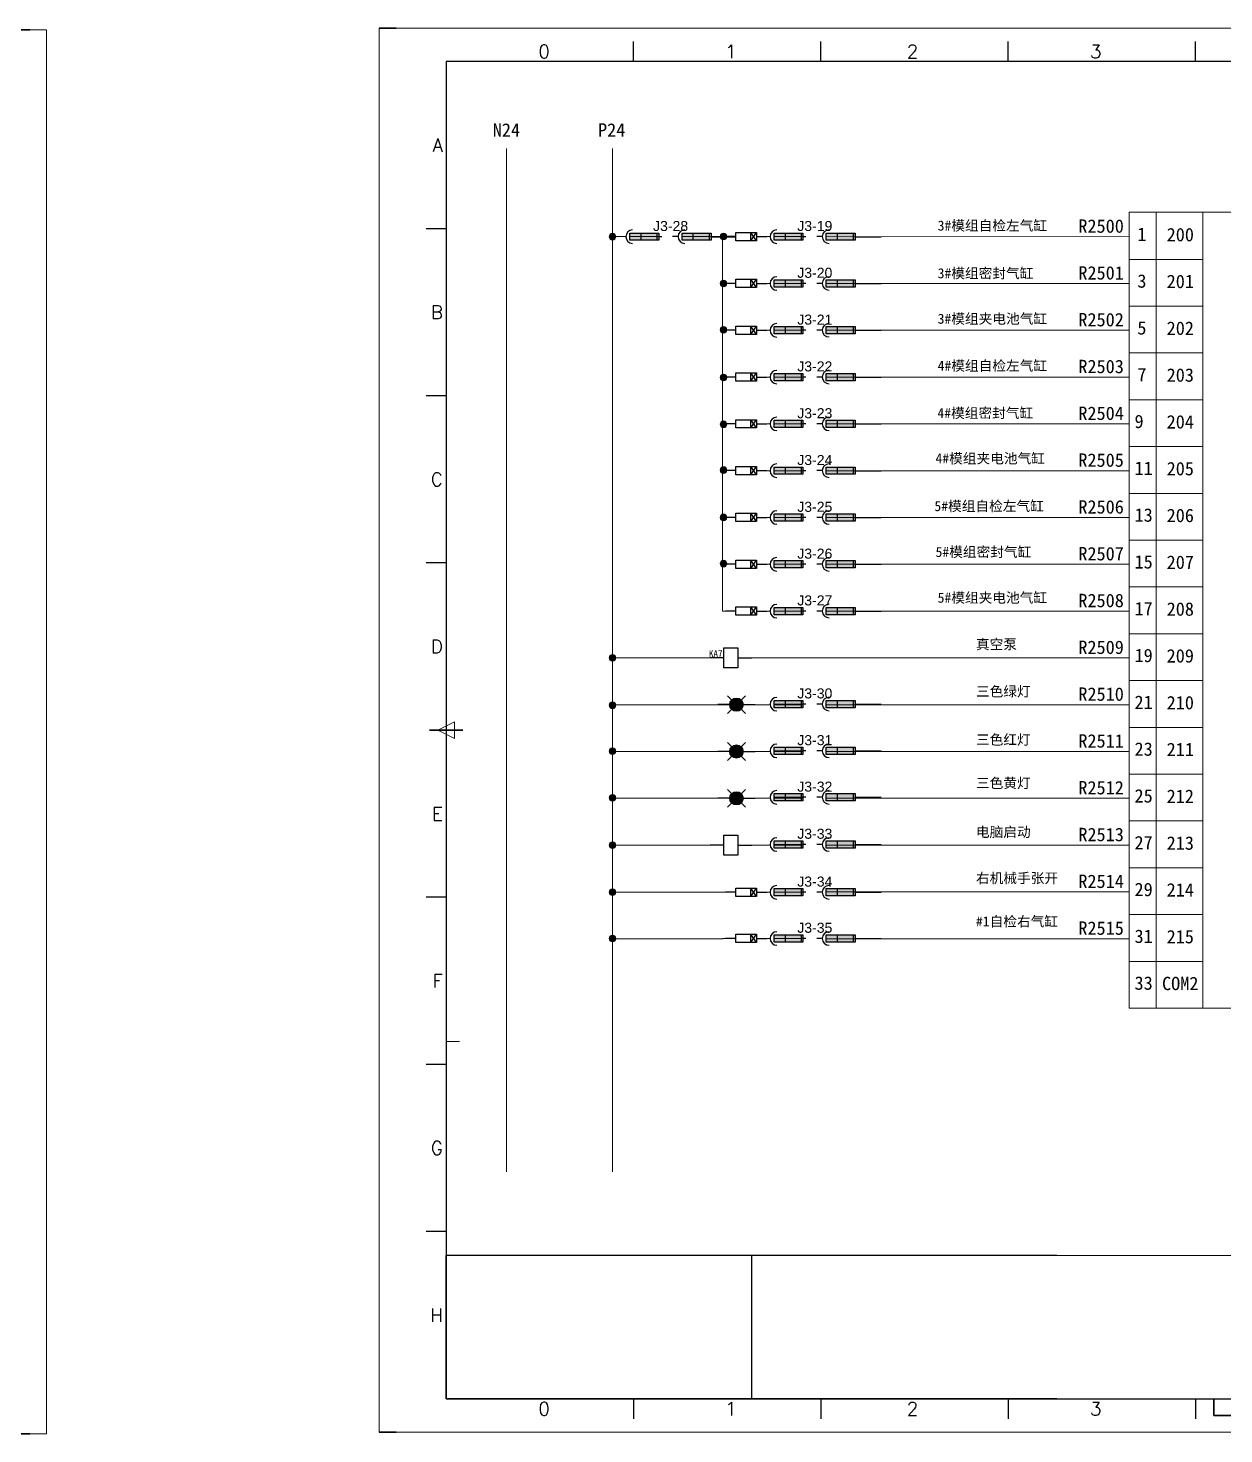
# Model space of a CAD drawing. Extents: x 2511 to 8703, y -745 to 3310.
# Drawn here: x 4125.3 to 4304.1, y -7.4 to 202.8 of the extents above; entities that cross this region are included whole.
import ezdxf
from ezdxf.enums import TextEntityAlignment as Align

# ---------------------------------------------------------------- set-up
doc = ezdxf.new("R2010")
doc.units = 0
doc.header["$MEASUREMENT"] = 0
for name, color, linetype in [('AE_BOR', 1, 'Continuous'), ('RED_1.5mm^2', 1, 'Continuous'), ('RED_14_THHN', 20, 'Continuous')]:
    doc.layers.add(name, color=color, linetype=linetype)
doc.styles.add('WD', font='romans.shx', dxfattribs={"bigfont": 'gbcbig.shx'})
doc.styles.add('样式 8', font='arial.ttf')

# ---------------------------------------------------------------- blocks, each defined once
blk = doc.blocks.new('gb_a2_a')
for p, q in [((584, 410), (25, 410)), ((25, 410), (25, 10)), ((584, 10), (584, 410)), ((25, 10), (584, 10))]:
    blk.add_line(p, q)
at = {"lineweight": 9, "ltscale": 0.1}
blk.add_line((25, 116.86), (29, 116.86), dxfattribs=at)
at = {"layer": 'AE_BOR', "lineweight": 30}
for p, q in [((10, 420), (4.93, 420)), ((594, 420), (584, 420)), ((4.93, 0), (10, 0)), ((594, 0), (584, 0))]:
    blk.add_line(p, q, dxfattribs=at)
at = {"layer": 'AE_BOR', "color": 1, "lineweight": 15}
for p, q in [((4.93, 420), (598.93, 420)), ((4.93, 0), (4.93, 420)), ((598.93, 420), (598.93, 0)), ((22.5, 210), (27.5, 212.5)), ((27.5, 212.5), (27.5, 207.5)), ((27.5, 207.5), (22.5, 210)), ((304.5, 7.5), (302, 12.5)), ((302, 12.5), (307, 12.5)), ((307, 12.5), (304.5, 7.5)), ((598.93, 0), (4.93, 0))]:
    blk.add_line(p, q, dxfattribs=at)
at = {"layer": 'AE_BOR'}
for p, q in [((81, 410), (81, 416)), ((137, 410), (137, 416)), ((193, 410), (193, 416)), ((249, 410), (249, 416)), ((304.5, 410), (304.5, 416)), ((360.5, 410), (360.5, 416)), ((416.5, 410), (416.5, 416)), ((472.5, 410), (472.5, 416)), ((528.5, 410), (528.5, 416)), ((25, 360), (19, 360)), ((584, 360), (590, 360)), ((25, 310), (19, 310)), ((584, 310), (590, 310)), ((25, 260), (19, 260)), ((584, 260), (590, 260)), ((25, 160), (19, 160)), ((584, 160), (590, 160)), ((25, 110), (19, 110)), ((584, 110), (590, 110)), ((25, 60), (19, 60)), ((584, 60), (590, 60)), ((81, 10), (81, 4)), ((137, 10), (137, 4)), ((193, 10), (193, 4)), ((249, 10), (249, 4)), ((304.5, 10), (304.5, 4)), ((360.5, 10), (360.5, 4)), ((416.5, 10), (416.5, 4)), ((472.5, 10), (472.5, 4)), ((528.5, 10), (528.5, 4))]:
    blk.add_line(p, q, dxfattribs=at)
at = {"layer": 'AE_BOR', "color": 2, "lineweight": 30}
for p, q in [((304.5, 405), (304.5, 415)), ((20, 210), (30, 210)), ((579, 210), (589, 210)), ((304.5, 10), (304.5, 15)), ((304.5, 15), (304.5, 5)), ((254.5, 5), (254.5, 10)), ((264.5, 5), (264.5, 10)), ((274.5, 5), (274.5, 10)), ((284.5, 5), (284.5, 10)), ((294.5, 5), (294.5, 10)), ((304.5, 10), (304.5, 5)), ((314.5, 5), (314.5, 10)), ((324.5, 5), (324.5, 10)), ((334.5, 5), (334.5, 10)), ((344.5, 5), (344.5, 10)), ((354.5, 5), (354.5, 10)), ((254.5, 5), (354.5, 5))]:
    blk.add_line(p, q, dxfattribs=at)
at = {"layer": 'AE_BOR', "style": 'WD'}
for s, p in [('0', (54.27, 411)), ('1', (110.12, 411)), ('2', (164.42, 411)), ('3', (219.22, 411)), ('4', (273.82, 411)), ('5', (334.12, 411)), ('6', (390.81, 411)), ('7', (445.01, 411)), ('8', (501.67, 411)), ('9', (559.4, 411)), ('0', (54.27, 5)), ('1', (110.12, 5)), ('2', (164.42, 5)), ('3', (219.22, 5)), ('4', (273.82, 5)), ('5', (334.12, 5)), ('6', (390.81, 5)), ('7', (445.01, 5)), ('8', (501.67, 5)), ('9', (559.4, 5))]:
    blk.add_text(s, height=4, dxfattribs=at).set_placement(p, align=Align.CENTER)
for s, p in [('A', (24, 385)), ('A', (588.05, 385)), ('B', (24, 335)), ('B', (587.67, 335)), ('C', (24, 285)), ('C', (587.86, 285)), ('D', (24, 235)), ('D', (587.67, 235)), ('E', (24, 185)), ('E', (587.48, 185)), ('F', (24, 135)), ('F', (587.48, 135)), ('F', (587.48, 135)), ('G', (24, 85)), ('G', (587.48, 84.56)), ('H', (24, 35)), ('H', (587.67, 35))]:
    blk.add_text(s, height=4, dxfattribs=at).set_placement(p, align=Align.MIDDLE_RIGHT)
blk = doc.blocks.new('电磁阀线圈')
at = {"linetype": 'ByBlock'}
for p, q in [((-1854.61, -796.54), (-1856.17, -796.54)), ((-1854.61, -795.92), (-1853.75, -797.16)), ((-1853.75, -795.92), (-1854.61, -797.16)), ((-1853.75, -795.92), (-1853.75, -797.16)), ((-1851.53, -796.54), (-1849.97, -796.54))]:
    blk.add_line(p, q, dxfattribs=at)
blk.add_lwpolyline([(-1854.61, -795.92), (-1851.53, -795.92), (-1851.53, -797.16), (-1854.61, -797.16)], close=True, dxfattribs=at)
blk = doc.blocks.new('交流接触器线圈')
at = {"linetype": 'ByBlock'}
for p, q in [((-1880.82, -781.77), (-1882.87, -781.77)), ((-1878.72, -781.77), (-1876.67, -781.77))]:
    blk.add_line(p, q, dxfattribs=at)
blk.add_lwpolyline([(-1880.82, -780.28), (-1878.72, -780.28), (-1878.72, -783.26), (-1880.82, -783.26)], close=True, dxfattribs=at)
blk = doc.blocks.new('指示灯')
at = {"linetype": 'ByBlock'}
for p, q in [((-1854.62, -775.59), (-1853.97, -776.23)), ((-1851.9, -775.59), (-1852.54, -776.23)), ((-1854.25, -776.92), (-1856.06, -776.92)), ((-1854.62, -778.25), (-1853.97, -777.61)), ((-1851.9, -778.25), (-1852.54, -777.61)), ((-1852.26, -776.92), (-1850.45, -776.92))]:
    blk.add_line(p, q, dxfattribs=at)
blk.add_circle((-1853.26, -776.92), 0.992, dxfattribs=at)

msp = doc.modelspace()

# ---------------------------------------------------------------- hatches: boundary and pattern name
at = {"lineweight": 0}
h = msp.add_hatch(color=256, dxfattribs=at)
edge = h.paths.add_edge_path()
edge.add_arc((4212.72, 171.64), 0.5, 0, 360)
h = msp.add_hatch(color=256, dxfattribs=at)
edge = h.paths.add_edge_path()
edge.add_arc((4229.3, 171.67), 0.5, 0, 360)
h = msp.add_hatch(color=256, dxfattribs=at)
edge = h.paths.add_edge_path()
edge.add_arc((4229.3, 164.64), 0.5, 0, 360)
h = msp.add_hatch(color=256, dxfattribs=at)
edge = h.paths.add_edge_path()
edge.add_arc((4229.3, 157.7), 0.5, 0, 360)
h = msp.add_hatch(color=256, dxfattribs=at)
edge = h.paths.add_edge_path()
edge.add_arc((4229.3, 150.59), 0.5, 0, 360)
h = msp.add_hatch(color=256, dxfattribs=at)
edge = h.paths.add_edge_path()
edge.add_arc((4229.3, 143.58), 0.5, 0, 360)
h = msp.add_hatch(color=256, dxfattribs=at)
edge = h.paths.add_edge_path()
edge.add_arc((4229.3, 136.74), 0.5, 0, 360)
h = msp.add_hatch(color=256, dxfattribs=at)
edge = h.paths.add_edge_path()
edge.add_arc((4229.3, 129.66), 0.5, 0, 360)
h = msp.add_hatch(color=256, dxfattribs=at)
edge = h.paths.add_edge_path()
edge.add_arc((4229.3, 122.74), 0.5, 0, 360)
h = msp.add_hatch(color=256, dxfattribs=at)
edge = h.paths.add_edge_path()
edge.add_arc((4212.72, 108.65), 0.5, 0, 360)
h = msp.add_hatch(color=256, dxfattribs=at)
edge = h.paths.add_edge_path()
edge.add_arc((4212.72, 101.56), 0.5, 0, 360)
h = msp.add_hatch(color=3, dxfattribs=at)
edge = h.paths.add_edge_path()
edge.add_arc((4231.24, 101.64), 0.992, 0, 360)
h = msp.add_hatch(color=3, dxfattribs=at)
edge = h.paths.add_edge_path()
edge.add_line((4240.87, 101.64), (4239.05, 101.64))
h = msp.add_hatch(color=256, dxfattribs=at)
edge = h.paths.add_edge_path()
edge.add_arc((4212.72, 94.69), 0.5, 0, 360)
h = msp.add_hatch(color=1, dxfattribs=at)
edge = h.paths.add_edge_path()
edge.add_arc((4231.24, 94.65), 0.992, 0, 360)
h = msp.add_hatch(color=1, dxfattribs=at)
edge = h.paths.add_edge_path()
edge.add_line((4240.87, 94.65), (4239.05, 94.65))
h = msp.add_hatch(color=2, dxfattribs=at)
edge = h.paths.add_edge_path()
edge.add_arc((4231.24, 87.64), 0.992, 0, 360)
h = msp.add_hatch(color=256, dxfattribs=at)
edge = h.paths.add_edge_path()
edge.add_arc((4212.72, 87.71), 0.5, 0, 360)
h = msp.add_hatch(color=2, dxfattribs=at)
edge = h.paths.add_edge_path()
edge.add_line((4240.87, 87.64), (4239.05, 87.64))
h = msp.add_hatch(color=256, dxfattribs=at)
edge = h.paths.add_edge_path()
edge.add_arc((4212.72, 80.63), 0.5, 0, 360)
h = msp.add_hatch(color=256, dxfattribs=at)
edge = h.paths.add_edge_path()
edge.add_arc((4212.72, 73.61), 0.5, 0, 360)
h = msp.add_hatch(color=256, dxfattribs=at)
edge = h.paths.add_edge_path()
edge.add_arc((4212.72, 66.68), 0.5, 0, 360)
at = {"layer": 'RED_1.5mm^2'}
h = msp.add_hatch(dxfattribs=at)
h.set_pattern_fill('ANGLE', color=0, scale=0.343, angle=-90)
h.set_pattern_definition([(270, (5479.5567, -944.0179), (2.395855, -4e-16), [1.74244, -0.653415]), (360, (5479.5567, -944.0179), (6e-16, 2.395855), [1.74244, -0.653415])])
h.paths.add_polyline_path([(4219.63, 171.1), (4219.63, 172.19), (4215.31, 172.19), (4215.31, 171.1)])
h = msp.add_hatch(color=5, dxfattribs=at)
h.dxf.hatch_style = 1
h.paths.add_polyline_path([(4219.63, 171.1), (4219.63, 172.19), (4215.31, 172.19), (4215.31, 171.1)])
h = msp.add_hatch(dxfattribs=at)
h.set_pattern_fill('ANGLE', color=0, scale=0.343, angle=-90)
h.set_pattern_definition([(270, (5487.358, -944.0146), (2.395855, -4e-16), [1.74244, -0.653415]), (360, (5487.358, -944.0146), (6e-16, 2.395855), [1.74244, -0.653415])])
h.paths.add_polyline_path([(4227.44, 171.1), (4227.44, 172.19), (4223.11, 172.19), (4223.11, 171.1)])
h = msp.add_hatch(color=5, dxfattribs=at)
h.dxf.hatch_style = 1
h.paths.add_polyline_path([(4227.44, 171.1), (4227.44, 172.19), (4223.11, 172.19), (4223.11, 171.1)])
h = msp.add_hatch(dxfattribs=at)
h.set_pattern_fill('ANGLE', color=0, scale=0.343, angle=-90)
h.set_pattern_definition([(270, (5501.1157, -944.0179), (2.395855, -4e-16), [1.74244, -0.653415]), (360, (5501.1157, -944.0179), (6e-16, 2.395855), [1.74244, -0.653415])])
h.paths.add_polyline_path([(4241.19, 171.1), (4241.19, 172.19), (4236.87, 172.19), (4236.87, 171.1)])
h = msp.add_hatch(color=5, dxfattribs=at)
h.dxf.hatch_style = 1
h.paths.add_polyline_path([(4241.19, 171.1), (4241.19, 172.19), (4236.87, 172.19), (4236.87, 171.1)])
h = msp.add_hatch(dxfattribs=at)
h.set_pattern_fill('ANGLE', color=0, scale=0.343, angle=-90)
h.set_pattern_definition([(270, (5508.917, -944.0146), (2.395855, -4e-16), [1.74244, -0.653415]), (360, (5508.917, -944.0146), (6e-16, 2.395855), [1.74244, -0.653415])])
h.paths.add_polyline_path([(4248.99, 171.1), (4248.99, 172.19), (4244.67, 172.19), (4244.67, 171.1)])
h = msp.add_hatch(color=5, dxfattribs=at)
h.dxf.hatch_style = 1
h.paths.add_polyline_path([(4248.99, 171.1), (4248.99, 172.19), (4244.67, 172.19), (4244.67, 171.1)])
h = msp.add_hatch(dxfattribs=at)
h.set_pattern_fill('ANGLE', color=0, scale=0.343, angle=-90)
h.set_pattern_definition([(270, (5501.1157, -951.0179), (2.395855, -4e-16), [1.74244, -0.653415]), (360, (5501.1157, -951.0179), (6e-16, 2.395855), [1.74244, -0.653415])])
h.paths.add_polyline_path([(4241.19, 164.1), (4241.19, 165.19), (4236.87, 165.19), (4236.87, 164.1)])
h = msp.add_hatch(color=5, dxfattribs=at)
h.dxf.hatch_style = 1
h.paths.add_polyline_path([(4241.19, 164.1), (4241.19, 165.19), (4236.87, 165.19), (4236.87, 164.1)])
h = msp.add_hatch(dxfattribs=at)
h.set_pattern_fill('ANGLE', color=0, scale=0.343, angle=-90)
h.set_pattern_definition([(270, (5508.917, -951.0146), (2.395855, -4e-16), [1.74244, -0.653415]), (360, (5508.917, -951.0146), (6e-16, 2.395855), [1.74244, -0.653415])])
h.paths.add_polyline_path([(4248.99, 164.1), (4248.99, 165.19), (4244.67, 165.19), (4244.67, 164.1)])
h = msp.add_hatch(color=5, dxfattribs=at)
h.dxf.hatch_style = 1
h.paths.add_polyline_path([(4248.99, 164.1), (4248.99, 165.19), (4244.67, 165.19), (4244.67, 164.1)])
h = msp.add_hatch(dxfattribs=at)
h.set_pattern_fill('ANGLE', color=0, scale=0.343, angle=-90)
h.set_pattern_definition([(270, (5501.1157, -958.0179), (2.395855, -4e-16), [1.74244, -0.653415]), (360, (5501.1157, -958.0179), (6e-16, 2.395855), [1.74244, -0.653415])])
h.paths.add_polyline_path([(4241.19, 157.1), (4241.19, 158.19), (4236.87, 158.19), (4236.87, 157.1)])
h = msp.add_hatch(color=5, dxfattribs=at)
h.dxf.hatch_style = 1
h.paths.add_polyline_path([(4241.19, 157.1), (4241.19, 158.19), (4236.87, 158.19), (4236.87, 157.1)])
h = msp.add_hatch(dxfattribs=at)
h.set_pattern_fill('ANGLE', color=0, scale=0.343, angle=-90)
h.set_pattern_definition([(270, (5508.917, -958.0146), (2.395855, -4e-16), [1.74244, -0.653415]), (360, (5508.917, -958.0146), (6e-16, 2.395855), [1.74244, -0.653415])])
h.paths.add_polyline_path([(4248.99, 157.1), (4248.99, 158.19), (4244.67, 158.19), (4244.67, 157.1)])
h = msp.add_hatch(color=5, dxfattribs=at)
h.dxf.hatch_style = 1
h.paths.add_polyline_path([(4248.99, 157.1), (4248.99, 158.19), (4244.67, 158.19), (4244.67, 157.1)])
h = msp.add_hatch(dxfattribs=at)
h.set_pattern_fill('ANGLE', color=0, scale=0.343, angle=-90)
h.set_pattern_definition([(270, (5501.1157, -965.0179), (2.395855, -4e-16), [1.74244, -0.653415]), (360, (5501.1157, -965.0179), (6e-16, 2.395855), [1.74244, -0.653415])])
h.paths.add_polyline_path([(4241.19, 150.1), (4241.19, 151.19), (4236.87, 151.19), (4236.87, 150.1)])
h = msp.add_hatch(color=5, dxfattribs=at)
h.dxf.hatch_style = 1
h.paths.add_polyline_path([(4241.19, 150.1), (4241.19, 151.19), (4236.87, 151.19), (4236.87, 150.1)])
h = msp.add_hatch(dxfattribs=at)
h.set_pattern_fill('ANGLE', color=0, scale=0.343, angle=-90)
h.set_pattern_definition([(270, (5508.917, -965.0146), (2.395855, -4e-16), [1.74244, -0.653415]), (360, (5508.917, -965.0146), (6e-16, 2.395855), [1.74244, -0.653415])])
h.paths.add_polyline_path([(4248.99, 150.1), (4248.99, 151.19), (4244.67, 151.19), (4244.67, 150.1)])
h = msp.add_hatch(color=5, dxfattribs=at)
h.dxf.hatch_style = 1
h.paths.add_polyline_path([(4248.99, 150.1), (4248.99, 151.19), (4244.67, 151.19), (4244.67, 150.1)])
h = msp.add_hatch(dxfattribs=at)
h.set_pattern_fill('ANGLE', color=0, scale=0.343, angle=-90)
h.set_pattern_definition([(270, (5501.1157, -972.0179), (2.395855, -4e-16), [1.74244, -0.653415]), (360, (5501.1157, -972.0179), (6e-16, 2.395855), [1.74244, -0.653415])])
h.paths.add_polyline_path([(4241.19, 143.1), (4241.19, 144.19), (4236.87, 144.19), (4236.87, 143.1)])
h = msp.add_hatch(color=5, dxfattribs=at)
h.dxf.hatch_style = 1
h.paths.add_polyline_path([(4241.19, 143.1), (4241.19, 144.19), (4236.87, 144.19), (4236.87, 143.1)])
h = msp.add_hatch(dxfattribs=at)
h.set_pattern_fill('ANGLE', color=0, scale=0.343, angle=-90)
h.set_pattern_definition([(270, (5508.917, -972.0146), (2.395855, -4e-16), [1.74244, -0.653415]), (360, (5508.917, -972.0146), (6e-16, 2.395855), [1.74244, -0.653415])])
h.paths.add_polyline_path([(4248.99, 143.1), (4248.99, 144.19), (4244.67, 144.19), (4244.67, 143.1)])
h = msp.add_hatch(color=5, dxfattribs=at)
h.dxf.hatch_style = 1
h.paths.add_polyline_path([(4248.99, 143.1), (4248.99, 144.19), (4244.67, 144.19), (4244.67, 143.1)])
h = msp.add_hatch(dxfattribs=at)
h.set_pattern_fill('ANGLE', color=0, scale=0.343, angle=-90)
h.set_pattern_definition([(270, (5501.1157, -979.0179), (2.395855, -4e-16), [1.74244, -0.653415]), (360, (5501.1157, -979.0179), (6e-16, 2.395855), [1.74244, -0.653415])])
h.paths.add_polyline_path([(4241.19, 136.1), (4241.19, 137.19), (4236.87, 137.19), (4236.87, 136.1)])
h = msp.add_hatch(color=5, dxfattribs=at)
h.dxf.hatch_style = 1
h.paths.add_polyline_path([(4241.19, 136.1), (4241.19, 137.19), (4236.87, 137.19), (4236.87, 136.1)])
h = msp.add_hatch(dxfattribs=at)
h.set_pattern_fill('ANGLE', color=0, scale=0.343, angle=-90)
h.set_pattern_definition([(270, (5508.917, -979.0146), (2.395855, -4e-16), [1.74244, -0.653415]), (360, (5508.917, -979.0146), (6e-16, 2.395855), [1.74244, -0.653415])])
h.paths.add_polyline_path([(4248.99, 136.1), (4248.99, 137.19), (4244.67, 137.19), (4244.67, 136.1)])
h = msp.add_hatch(color=5, dxfattribs=at)
h.dxf.hatch_style = 1
h.paths.add_polyline_path([(4248.99, 136.1), (4248.99, 137.19), (4244.67, 137.19), (4244.67, 136.1)])
h = msp.add_hatch(dxfattribs=at)
h.set_pattern_fill('ANGLE', color=0, scale=0.343, angle=-90)
h.set_pattern_definition([(270, (5501.1157, -986.0179), (2.395855, -4e-16), [1.74244, -0.653415]), (360, (5501.1157, -986.0179), (6e-16, 2.395855), [1.74244, -0.653415])])
h.paths.add_polyline_path([(4241.19, 129.1), (4241.19, 130.19), (4236.87, 130.19), (4236.87, 129.1)])
h = msp.add_hatch(color=5, dxfattribs=at)
h.dxf.hatch_style = 1
h.paths.add_polyline_path([(4241.19, 129.1), (4241.19, 130.19), (4236.87, 130.19), (4236.87, 129.1)])
h = msp.add_hatch(dxfattribs=at)
h.set_pattern_fill('ANGLE', color=0, scale=0.343, angle=-90)
h.set_pattern_definition([(270, (5508.917, -986.0146), (2.395855, -4e-16), [1.74244, -0.653415]), (360, (5508.917, -986.0146), (6e-16, 2.395855), [1.74244, -0.653415])])
h.paths.add_polyline_path([(4248.99, 129.1), (4248.99, 130.19), (4244.67, 130.19), (4244.67, 129.1)])
h = msp.add_hatch(color=5, dxfattribs=at)
h.dxf.hatch_style = 1
h.paths.add_polyline_path([(4248.99, 129.1), (4248.99, 130.19), (4244.67, 130.19), (4244.67, 129.1)])
h = msp.add_hatch(dxfattribs=at)
h.set_pattern_fill('ANGLE', color=0, scale=0.343, angle=-90)
h.set_pattern_definition([(270, (5501.1157, -993.0179), (2.395855, -4e-16), [1.74244, -0.653415]), (360, (5501.1157, -993.0179), (6e-16, 2.395855), [1.74244, -0.653415])])
h.paths.add_polyline_path([(4241.19, 122.1), (4241.19, 123.19), (4236.87, 123.19), (4236.87, 122.1)])
h = msp.add_hatch(color=5, dxfattribs=at)
h.dxf.hatch_style = 1
h.paths.add_polyline_path([(4241.19, 122.1), (4241.19, 123.19), (4236.87, 123.19), (4236.87, 122.1)])
h = msp.add_hatch(dxfattribs=at)
h.set_pattern_fill('ANGLE', color=0, scale=0.343, angle=-90)
h.set_pattern_definition([(270, (5508.917, -993.0146), (2.395855, -4e-16), [1.74244, -0.653415]), (360, (5508.917, -993.0146), (6e-16, 2.395855), [1.74244, -0.653415])])
h.paths.add_polyline_path([(4248.99, 122.1), (4248.99, 123.19), (4244.67, 123.19), (4244.67, 122.1)])
h = msp.add_hatch(color=5, dxfattribs=at)
h.dxf.hatch_style = 1
h.paths.add_polyline_path([(4248.99, 122.1), (4248.99, 123.19), (4244.67, 123.19), (4244.67, 122.1)])
h = msp.add_hatch(dxfattribs=at)
h.set_pattern_fill('ANGLE', color=0, scale=0.343, angle=-90)
h.set_pattern_definition([(270, (5501.1157, -1000.0179), (2.395855, -4e-16), [1.74244, -0.653415]), (360, (5501.1157, -1000.0179), (6e-16, 2.395855), [1.74244, -0.653415])])
h.paths.add_polyline_path([(4241.19, 115.1), (4241.19, 116.19), (4236.87, 116.19), (4236.87, 115.1)])
h = msp.add_hatch(color=5, dxfattribs=at)
h.dxf.hatch_style = 1
h.paths.add_polyline_path([(4241.19, 115.1), (4241.19, 116.19), (4236.87, 116.19), (4236.87, 115.1)])
h = msp.add_hatch(dxfattribs=at)
h.set_pattern_fill('ANGLE', color=0, scale=0.343, angle=-90)
h.set_pattern_definition([(270, (5508.917, -1000.0146), (2.395855, -4e-16), [1.74244, -0.653415]), (360, (5508.917, -1000.0146), (6e-16, 2.395855), [1.74244, -0.653415])])
h.paths.add_polyline_path([(4248.99, 115.1), (4248.99, 116.19), (4244.67, 116.19), (4244.67, 115.1)])
h = msp.add_hatch(color=5, dxfattribs=at)
h.dxf.hatch_style = 1
h.paths.add_polyline_path([(4248.99, 115.1), (4248.99, 116.19), (4244.67, 116.19), (4244.67, 115.1)])
h = msp.add_hatch(dxfattribs=at)
h.set_pattern_fill('ANGLE', color=0, scale=0.343, angle=-90)
h.set_pattern_definition([(270, (5501.1157, -1013.9275), (2.395855, -4e-16), [1.74244, -0.653415]), (360, (5501.1157, -1013.9275), (6e-16, 2.395855), [1.74244, -0.653415])])
h.paths.add_polyline_path([(4241.19, 101.19), (4241.19, 102.28), (4236.87, 102.28), (4236.87, 101.19)])
h = msp.add_hatch(color=5, dxfattribs=at)
h.dxf.hatch_style = 1
h.paths.add_polyline_path([(4241.19, 101.19), (4241.19, 102.28), (4236.87, 102.28), (4236.87, 101.19)])
h = msp.add_hatch(dxfattribs=at)
h.set_pattern_fill('ANGLE', color=0, scale=0.343, angle=-90)
h.set_pattern_definition([(270, (5508.917, -1013.9243), (2.395855, -4e-16), [1.74244, -0.653415]), (360, (5508.917, -1013.9243), (6e-16, 2.395855), [1.74244, -0.653415])])
h.paths.add_polyline_path([(4248.99, 101.19), (4248.99, 102.28), (4244.67, 102.28), (4244.67, 101.19)])
h = msp.add_hatch(color=5, dxfattribs=at)
h.dxf.hatch_style = 1
h.paths.add_polyline_path([(4248.99, 101.19), (4248.99, 102.28), (4244.67, 102.28), (4244.67, 101.19)])
h = msp.add_hatch(dxfattribs=at)
h.set_pattern_fill('ANGLE', color=0, scale=0.343, angle=-90)
h.set_pattern_definition([(270, (5501.1157, -1020.9176), (2.395855, -4e-16), [1.74244, -0.653415]), (360, (5501.1157, -1020.9176), (6e-16, 2.395855), [1.74244, -0.653415])])
h.paths.add_polyline_path([(4241.19, 94.2), (4241.19, 95.29), (4236.87, 95.29), (4236.87, 94.2)])
h = msp.add_hatch(color=5, dxfattribs=at)
h.dxf.hatch_style = 1
h.paths.add_polyline_path([(4241.19, 94.2), (4241.19, 95.29), (4236.87, 95.29), (4236.87, 94.2)])
h = msp.add_hatch(dxfattribs=at)
h.set_pattern_fill('ANGLE', color=0, scale=0.343, angle=-90)
h.set_pattern_definition([(270, (5508.917, -1020.9144), (2.395855, -4e-16), [1.74244, -0.653415]), (360, (5508.917, -1020.9144), (6e-16, 2.395855), [1.74244, -0.653415])])
h.paths.add_polyline_path([(4248.99, 94.2), (4248.99, 95.29), (4244.67, 95.29), (4244.67, 94.2)])
h = msp.add_hatch(color=5, dxfattribs=at)
h.dxf.hatch_style = 1
h.paths.add_polyline_path([(4248.99, 94.2), (4248.99, 95.29), (4244.67, 95.29), (4244.67, 94.2)])
h = msp.add_hatch(dxfattribs=at)
h.set_pattern_fill('ANGLE', color=0, scale=0.343, angle=-90)
h.set_pattern_definition([(270, (5501.1157, -1027.8692), (2.395855, -4e-16), [1.74244, -0.653415]), (360, (5501.1157, -1027.8692), (6e-16, 2.395855), [1.74244, -0.653415])])
h.paths.add_polyline_path([(4241.19, 87.25), (4241.19, 88.34), (4236.87, 88.34), (4236.87, 87.25)])
h = msp.add_hatch(color=5, dxfattribs=at)
h.dxf.hatch_style = 1
h.paths.add_polyline_path([(4241.19, 87.25), (4241.19, 88.34), (4236.87, 88.34), (4236.87, 87.25)])
h = msp.add_hatch(dxfattribs=at)
h.set_pattern_fill('ANGLE', color=0, scale=0.343, angle=-90)
h.set_pattern_definition([(270, (5508.917, -1027.866), (2.395855, -4e-16), [1.74244, -0.653415]), (360, (5508.917, -1027.866), (6e-16, 2.395855), [1.74244, -0.653415])])
h.paths.add_polyline_path([(4248.99, 87.25), (4248.99, 88.34), (4244.67, 88.34), (4244.67, 87.25)])
h = msp.add_hatch(color=5, dxfattribs=at)
h.dxf.hatch_style = 1
h.paths.add_polyline_path([(4248.99, 87.25), (4248.99, 88.34), (4244.67, 88.34), (4244.67, 87.25)])
h = msp.add_hatch(dxfattribs=at)
h.set_pattern_fill('ANGLE', color=0, scale=0.343, angle=-90)
h.set_pattern_definition([(270, (5501.1157, -1034.92), (2.395855, -4e-16), [1.74244, -0.653415]), (360, (5501.1157, -1034.92), (6e-16, 2.395855), [1.74244, -0.653415])])
h.paths.add_polyline_path([(4241.19, 80.2), (4241.19, 81.28), (4236.87, 81.28), (4236.87, 80.2)])
h = msp.add_hatch(color=5, dxfattribs=at)
h.dxf.hatch_style = 1
h.paths.add_polyline_path([(4241.19, 80.2), (4241.19, 81.28), (4236.87, 81.28), (4236.87, 80.2)])
h = msp.add_hatch(dxfattribs=at)
h.set_pattern_fill('ANGLE', color=0, scale=0.343, angle=-90)
h.set_pattern_definition([(270, (5508.917, -1034.9168), (2.395855, -4e-16), [1.74244, -0.653415]), (360, (5508.917, -1034.9168), (6e-16, 2.395855), [1.74244, -0.653415])])
h.paths.add_polyline_path([(4248.99, 80.2), (4248.99, 81.29), (4244.67, 81.29), (4244.67, 80.2)])
h = msp.add_hatch(color=5, dxfattribs=at)
h.dxf.hatch_style = 1
h.paths.add_polyline_path([(4248.99, 80.2), (4248.99, 81.29), (4244.67, 81.29), (4244.67, 80.2)])
h = msp.add_hatch(dxfattribs=at)
h.set_pattern_fill('ANGLE', color=0, scale=0.343, angle=-90)
h.set_pattern_definition([(270, (5501.1157, -1042.0702), (2.395855, -4e-16), [1.74244, -0.653415]), (360, (5501.1157, -1042.0702), (6e-16, 2.395855), [1.74244, -0.653415])])
h.paths.add_polyline_path([(4241.19, 73.05), (4241.19, 74.13), (4236.87, 74.13), (4236.87, 73.05)])
h = msp.add_hatch(color=5, dxfattribs=at)
h.dxf.hatch_style = 1
h.paths.add_polyline_path([(4241.19, 73.05), (4241.19, 74.13), (4236.87, 74.13), (4236.87, 73.05)])
h = msp.add_hatch(dxfattribs=at)
h.set_pattern_fill('ANGLE', color=0, scale=0.343, angle=-90)
h.set_pattern_definition([(270, (5508.917, -1042.067), (2.395855, -4e-16), [1.74244, -0.653415]), (360, (5508.917, -1042.067), (6e-16, 2.395855), [1.74244, -0.653415])])
h.paths.add_polyline_path([(4248.99, 73.05), (4248.99, 74.14), (4244.67, 74.14), (4244.67, 73.05)])
h = msp.add_hatch(color=5, dxfattribs=at)
h.dxf.hatch_style = 1
h.paths.add_polyline_path([(4248.99, 73.05), (4248.99, 74.14), (4244.67, 74.14), (4244.67, 73.05)])
h = msp.add_hatch(dxfattribs=at)
h.set_pattern_fill('ANGLE', color=0, scale=0.343, angle=-90)
h.set_pattern_definition([(270, (5501.1157, -1048.9848), (2.395855, -4e-16), [1.74244, -0.653415]), (360, (5501.1157, -1048.9848), (6e-16, 2.395855), [1.74244, -0.653415])])
h.paths.add_polyline_path([(4241.19, 66.13), (4241.19, 67.22), (4236.87, 67.22), (4236.87, 66.13)])
h = msp.add_hatch(color=5, dxfattribs=at)
h.dxf.hatch_style = 1
h.paths.add_polyline_path([(4241.19, 66.13), (4241.19, 67.22), (4236.87, 67.22), (4236.87, 66.13)])
h = msp.add_hatch(dxfattribs=at)
h.set_pattern_fill('ANGLE', color=0, scale=0.343, angle=-90)
h.set_pattern_definition([(270, (5508.917, -1048.9815), (2.395855, -4e-16), [1.74244, -0.653415]), (360, (5508.917, -1048.9815), (6e-16, 2.395855), [1.74244, -0.653415])])
h.paths.add_polyline_path([(4248.99, 66.13), (4248.99, 67.22), (4244.67, 67.22), (4244.67, 66.13)])
h = msp.add_hatch(color=5, dxfattribs=at)
h.dxf.hatch_style = 1
h.paths.add_polyline_path([(4248.99, 66.13), (4248.99, 67.22), (4244.67, 67.22), (4244.67, 66.13)])

# ---------------------------------------------------------------- linework, layer by layer
at = {"lineweight": 0}
for p, q in [((4196.85, 184.84), (4196.85, 31.8)), ((4212.72, 184.84), (4212.72, 31.8)), ((4293.97, 56.25), (4293.97, 175.3)), ((4300.97, 56.25), (4300.97, 175.3)), ((4214.71, 171.65), (4212.22, 171.65)), ((4214.24, 171.65), (4214.71, 171.65)), ((4219.63, 171.65), (4215.31, 171.65)), ((4215.31, 171.65), (4219.63, 171.65)), ((4229.61, 171.65), (4223.11, 171.65)), ((4229.8, 171.67), (4228.8, 171.67)), ((4229.61, 171.67), (4229.17, 171.67)), ((4229.17, 171.65), (4229.17, 115.65)), ((4235.8, 171.65), (4236.27, 171.65)), ((4236.87, 171.65), (4241.19, 171.65)), ((4244.67, 171.65), (4289.97, 171.64)), ((4300.97, 168.25), (4289.97, 168.25)), ((4229.8, 164.65), (4228.8, 164.65)), ((4229.61, 164.65), (4229.17, 164.65)), ((4235.8, 164.65), (4236.27, 164.65)), ((4236.87, 164.65), (4241.19, 164.65)), ((4244.67, 164.65), (4289.97, 164.64)), ((4300.97, 161.25), (4289.97, 161.25)), ((4229.61, 157.65), (4229.17, 157.65)), ((4229.79, 157.65), (4229.3, 157.65)), ((4234.25, 157.64), (4236.27, 157.64)), ((4236.87, 157.64), (4241.19, 157.64)), ((4244.67, 157.64), (4289.97, 157.64)), ((4300.97, 154.25), (4289.97, 154.25)), ((4229.61, 150.65), (4229.17, 150.65)), ((4229.79, 150.65), (4229.3, 150.65)), ((4234.25, 150.64), (4236.27, 150.64)), ((4236.87, 150.64), (4241.19, 150.64)), ((4244.67, 150.64), (4289.97, 150.64)), ((4300.97, 147.25), (4289.97, 147.25)), ((4229.61, 143.65), (4229.17, 143.65)), ((4229.79, 143.65), (4229.3, 143.65)), ((4234.25, 143.64), (4236.27, 143.64)), ((4236.87, 143.64), (4241.19, 143.64)), ((4244.67, 143.64), (4289.97, 143.64)), ((4300.97, 140.25), (4289.97, 140.25)), ((4229.61, 136.65), (4229.17, 136.65)), ((4229.79, 136.65), (4229.3, 136.65)), ((4234.25, 136.64), (4236.27, 136.64)), ((4236.87, 136.64), (4241.19, 136.64)), ((4244.67, 136.64), (4289.97, 136.64)), ((4300.97, 133.25), (4289.97, 133.25)), ((4229.61, 129.65), (4229.17, 129.65)), ((4229.8, 129.65), (4229.3, 129.65)), ((4234.25, 129.64), (4236.27, 129.64)), ((4236.87, 129.64), (4241.19, 129.64)), ((4244.67, 129.64), (4289.97, 129.64)), ((4300.97, 126.25), (4289.97, 126.25)), ((4229.61, 122.65), (4229.17, 122.65)), ((4229.79, 122.65), (4229.3, 122.65)), ((4234.25, 122.64), (4236.27, 122.64)), ((4236.87, 122.64), (4241.19, 122.64)), ((4244.67, 122.64), (4289.97, 122.64)), ((4300.97, 119.25), (4289.97, 119.25)), ((4229.61, 115.65), (4229.17, 115.65)), ((4234.25, 115.64), (4236.27, 115.64)), ((4236.87, 115.64), (4241.19, 115.64)), ((4244.67, 115.64), (4289.97, 115.64)), ((4300.97, 112.25), (4289.97, 112.25)), ((4227.35, 108.64), (4212.78, 108.64)), ((4231.47, 108.64), (4289.97, 108.64)), ((4300.97, 105.25), (4289.97, 105.25)), ((4230.25, 101.64), (4212.23, 101.64)), ((4232.23, 101.64), (4236.27, 101.64)), ((4236.27, 101.64), (4232.23, 101.64)), ((4236.87, 101.73), (4241.19, 101.73)), ((4239.05, 101.64), (4236.87, 101.64)), ((4236.87, 101.64), (4241.19, 101.64)), ((4244.07, 101.79), (4244.07, 101.79)), ((4244.67, 101.64), (4289.97, 101.64)), ((4300.97, 98.25), (4289.97, 98.25)), ((4230.25, 94.65), (4212.23, 94.65)), ((4236.27, 94.65), (4232.23, 94.65)), ((4232.23, 94.64), (4236.27, 94.64)), ((4236.87, 94.74), (4241.19, 94.74)), ((4239.05, 94.65), (4236.87, 94.65)), ((4236.87, 94.64), (4241.19, 94.64)), ((4244.07, 94.8), (4244.07, 94.8)), ((4244.67, 94.64), (4289.97, 94.64)), ((4300.97, 91.25), (4289.97, 91.25)), ((4230.25, 87.64), (4212.23, 87.64)), ((4232.23, 87.64), (4236.28, 87.64)), ((4236.28, 87.64), (4232.23, 87.64)), ((4236.87, 87.79), (4241.19, 87.79)), ((4239.05, 87.64), (4236.87, 87.64)), ((4236.87, 87.64), (4241.19, 87.64)), ((4244.07, 87.85), (4244.07, 87.85)), ((4244.67, 87.64), (4289.97, 87.64)), ((4300.97, 84.25), (4289.97, 84.25)), ((4229.36, 80.65), (4212.72, 80.65)), ((4236.27, 80.65), (4231.47, 80.65)), ((4231.47, 80.64), (4236.27, 80.64)), ((4236.87, 80.74), (4241.19, 80.74)), ((4237.84, 80.65), (4236.87, 80.65)), ((4236.87, 80.64), (4241.19, 80.64)), ((4244.07, 80.79), (4244.07, 80.79)), ((4244.67, 80.64), (4289.97, 80.64)), ((4300.97, 77.25), (4289.97, 77.25)), ((4229.17, 73.6), (4212.81, 73.6)), ((4229.61, 73.59), (4229.17, 73.59)), ((4234.25, 73.59), (4236.27, 73.59)), ((4236.87, 73.59), (4241.19, 73.59)), ((4244.07, 73.64), (4244.07, 73.64)), ((4244.67, 73.64), (4289.97, 73.64)), ((4300.97, 70.25), (4289.97, 70.25)), ((4229.23, 66.65), (4212.73, 66.65)), ((4229.61, 66.68), (4229.17, 66.68)), ((4234.25, 66.68), (4236.27, 66.68)), ((4236.87, 66.68), (4241.19, 66.68)), ((4244.07, 66.73), (4244.07, 66.73)), ((4244.07, 66.64), (4244.07, 66.64)), ((4244.67, 66.64), (4289.97, 66.64)), ((4300.97, 63.25), (4289.97, 63.25)), ((4293.97, 56.25), (4300.97, 56.25))]:
    msp.add_line(p, q, dxfattribs=at)
at = {"color": 5}
for p, q in [((4220.08, 171.64), (4219.63, 171.64)), ((4222.51, 171.65), (4221.68, 171.65)), ((4241.64, 171.64), (4241.19, 171.64)), ((4244.07, 171.65), (4243.24, 171.65)), ((4241.64, 164.64), (4241.19, 164.64)), ((4244.07, 164.65), (4243.24, 164.65)), ((4241.64, 157.64), (4241.19, 157.64)), ((4244.07, 157.65), (4243.24, 157.65)), ((4241.64, 150.64), (4241.19, 150.64)), ((4244.07, 150.65), (4243.24, 150.65)), ((4241.64, 143.64), (4241.19, 143.64)), ((4244.07, 143.65), (4243.24, 143.65)), ((4241.64, 136.64), (4241.19, 136.64)), ((4244.07, 136.65), (4243.24, 136.65)), ((4241.64, 129.64), (4241.19, 129.64)), ((4244.07, 129.65), (4243.24, 129.65)), ((4241.64, 122.64), (4241.19, 122.64)), ((4244.07, 122.65), (4243.24, 122.65)), ((4241.64, 115.64), (4241.19, 115.64)), ((4244.07, 115.65), (4243.24, 115.65)), ((4241.64, 101.73), (4241.19, 101.73)), ((4244.07, 101.74), (4243.24, 101.74)), ((4241.64, 94.74), (4241.19, 94.74)), ((4244.07, 94.75), (4243.24, 94.75)), ((4241.64, 87.79), (4241.19, 87.79)), ((4244.07, 87.79), (4243.24, 87.79)), ((4241.64, 80.74), (4241.19, 80.74)), ((4244.07, 80.74), (4243.24, 80.74)), ((4241.64, 73.59), (4241.19, 73.59)), ((4244.07, 73.59), (4243.24, 73.59)), ((4241.64, 66.68), (4241.19, 66.68)), ((4244.07, 66.68), (4243.24, 66.68))]:
    msp.add_line(p, q, dxfattribs=at)
at = {"color": 0, "ltscale": 2}
for p, q in [((4187.85, -2.16), (4187.85, 19.28)), ((4279.16, 19.28), (4187.85, 19.28)), ((4279.16, -2.16), (4187.85, -2.16))]:
    msp.add_line(p, q, dxfattribs=at)
at = {"color": 0}
msp.add_line((4233.51, 19.28), (4233.51, -2.16), dxfattribs=at)
at = {"lineweight": 9, "ltscale": 0.1}
for p, q in [((4279.16, 19.28), (4308.62, 19.28)), ((4279.16, -2.16), (4308.62, -2.16))]:
    msp.add_line(p, q, dxfattribs=at)
at = {"lineweight": 0}
msp.add_lwpolyline([(4359.93, 56.25), (4289.97, 56.25), (4289.97, 175.3), (4359.93, 175.3)], close=True, dxfattribs=at)
at = {"color": 1}
for points in [[(4219.63, 172.19), (4219.63, 171.1), (4215.31, 171.1), (4215.31, 172.19)], [(4227.44, 172.19), (4227.44, 171.1), (4223.11, 171.1), (4223.11, 172.19)], [(4241.19, 172.19), (4241.19, 171.1), (4236.87, 171.1), (4236.87, 172.19)], [(4248.99, 172.19), (4248.99, 171.1), (4244.67, 171.1), (4244.67, 172.19)], [(4241.19, 165.19), (4241.19, 164.1), (4236.87, 164.1), (4236.87, 165.19)], [(4248.99, 165.19), (4248.99, 164.1), (4244.67, 164.1), (4244.67, 165.19)], [(4241.19, 158.19), (4241.19, 157.1), (4236.87, 157.1), (4236.87, 158.19)], [(4248.99, 158.19), (4248.99, 157.1), (4244.67, 157.1), (4244.67, 158.19)], [(4241.19, 151.19), (4241.19, 150.1), (4236.87, 150.1), (4236.87, 151.19)], [(4248.99, 151.19), (4248.99, 150.1), (4244.67, 150.1), (4244.67, 151.19)], [(4241.19, 144.19), (4241.19, 143.1), (4236.87, 143.1), (4236.87, 144.19)], [(4248.99, 144.19), (4248.99, 143.1), (4244.67, 143.1), (4244.67, 144.19)], [(4241.19, 137.19), (4241.19, 136.1), (4236.87, 136.1), (4236.87, 137.19)], [(4248.99, 137.19), (4248.99, 136.1), (4244.67, 136.1), (4244.67, 137.19)], [(4241.19, 130.19), (4241.19, 129.1), (4236.87, 129.1), (4236.87, 130.19)], [(4248.99, 130.19), (4248.99, 129.1), (4244.67, 129.1), (4244.67, 130.19)], [(4241.19, 123.19), (4241.19, 122.1), (4236.87, 122.1), (4236.87, 123.19)], [(4248.99, 123.19), (4248.99, 122.1), (4244.67, 122.1), (4244.67, 123.19)], [(4241.19, 116.19), (4241.19, 115.1), (4236.87, 115.1), (4236.87, 116.19)], [(4248.99, 116.19), (4248.99, 115.1), (4244.67, 115.1), (4244.67, 116.19)], [(4241.19, 102.28), (4241.19, 101.19), (4236.87, 101.19), (4236.87, 102.28)], [(4248.99, 102.28), (4248.99, 101.19), (4244.67, 101.19), (4244.67, 102.28)], [(4241.19, 95.29), (4241.19, 94.2), (4236.87, 94.2), (4236.87, 95.29)], [(4248.99, 95.29), (4248.99, 94.2), (4244.67, 94.2), (4244.67, 95.29)], [(4241.19, 88.34), (4241.19, 87.25), (4236.87, 87.25), (4236.87, 88.34)], [(4248.99, 88.34), (4248.99, 87.25), (4244.67, 87.25), (4244.67, 88.34)], [(4241.19, 81.28), (4241.19, 80.2), (4236.87, 80.2), (4236.87, 81.28)], [(4248.99, 81.29), (4248.99, 80.2), (4244.67, 80.2), (4244.67, 81.29)], [(4241.19, 74.13), (4241.19, 73.05), (4236.87, 73.05), (4236.87, 74.13)], [(4248.99, 74.14), (4248.99, 73.05), (4244.67, 73.05), (4244.67, 74.14)], [(4241.19, 67.22), (4241.19, 66.13), (4236.87, 66.13), (4236.87, 67.22)], [(4248.99, 67.22), (4248.99, 66.13), (4244.67, 66.13), (4244.67, 67.22)]]:
    msp.add_lwpolyline(points, close=True, dxfattribs=at)
at = {"lineweight": 0}
for centre in [(4212.72, 171.64), (4229.3, 171.67), (4229.3, 164.64), (4229.3, 157.7), (4229.3, 150.59), (4229.3, 143.58), (4229.3, 136.74), (4229.3, 129.66), (4229.3, 122.74), (4212.72, 108.65), (4212.72, 101.56), (4212.72, 94.69), (4212.72, 87.71), (4212.72, 80.63), (4212.72, 73.61), (4212.72, 66.68)]:
    msp.add_circle(centre, 0.5, dxfattribs=at)
at = {"color": 5}
for centre in [(4215.72, 171.64), (4223.52, 171.65), (4237.28, 171.64), (4245.08, 171.65), (4237.28, 164.64), (4245.08, 164.65), (4237.28, 157.64), (4245.08, 157.65), (4237.28, 150.64), (4245.08, 150.65), (4237.28, 143.64), (4245.08, 143.65), (4237.28, 136.64), (4245.08, 136.65), (4237.28, 129.64), (4245.08, 129.65), (4237.28, 122.64), (4245.08, 122.65), (4237.28, 115.64), (4245.08, 115.65), (4237.28, 101.73), (4245.08, 101.74), (4237.28, 94.74), (4245.08, 94.75), (4237.28, 87.79), (4245.08, 87.79), (4237.28, 80.74), (4245.08, 80.74), (4237.28, 73.59), (4245.08, 73.59), (4237.28, 66.68), (4245.08, 66.68)]:
    msp.add_arc(centre, 1.01, 90, 270, dxfattribs=at)
at = {"layer": 'RED_14_THHN', "color": 5}
for p, q in [((4227.44, 171.64), (4231.16, 171.64)), ((4248.99, 171.64), (4252.89, 171.64)), ((4248.99, 164.64), (4252.89, 164.64)), ((4248.99, 157.64), (4252.89, 157.64)), ((4248.99, 150.64), (4252.89, 150.64)), ((4248.99, 143.64), (4252.89, 143.64)), ((4248.99, 136.64), (4252.89, 136.64)), ((4248.99, 129.64), (4252.89, 129.64)), ((4248.99, 122.64), (4252.89, 122.64)), ((4248.99, 115.64), (4252.89, 115.64)), ((4248.99, 101.73), (4252.89, 101.73)), ((4248.99, 94.74), (4252.89, 94.74)), ((4248.99, 87.79), (4252.89, 87.79)), ((4248.99, 80.74), (4252.89, 80.74)), ((4248.99, 73.59), (4252.89, 73.59)), ((4248.99, 66.68), (4252.89, 66.68))]:
    msp.add_line(p, q, dxfattribs=at)

# ---------------------------------------------------------------- block references
at = {"xscale": 0.5, "yscale": 0.5, "zscale": 0.5}
for p in [(3828.62, -7.42), (4175.35, -7.16)]:
    msp.add_blockref('gb_a2_a', p, dxfattribs=at)
at = {"linetype": 'ByBlock', "rotation": 180}
for p in [(2379.63, -624.89), (2379.63, -631.89), (2379.63, -638.89), (2379.63, -645.89), (2379.63, -652.89), (2379.63, -659.89), (2379.63, -666.89), (2379.63, -673.89), (2379.63, -680.89), (2379.63, -722.95), (2379.63, -729.86)]:
    msp.add_blockref('电磁阀线圈', p, dxfattribs=at)
at = {"linetype": 'ByBlock'}
for name, p in [('交流接触器线圈', (6110.19, 890.42)), ('指示灯', (6084.5, 878.57)), ('指示灯', (6084.5, 871.57)), ('指示灯', (6084.5, 864.56)), ('交流接触器线圈', (6110.19, 862.42))]:
    msp.add_blockref(name, p, dxfattribs=at)

# ---------------------------------------------------------------- texts
at = {"lineweight": 0, "attachment_point": 1}
for s, insert, char_height, width in [('{\\fSimSun|b0|i0|c134|p2;N24}', (4194.81, 188.6), 2, 14.6941), ('{\\fSimSun|b0|i0|c134|p2;P24}', (4210.55, 188.6), 2, 14.6941), ('{\\fSimSun|b0|i0|c134|p2;3#模组自检左气缸}', (4261.32, 174.05), 1.5, 24.2309), ('{\\fSimSun|b0|i0|c134|p2;R2500}', (4282.36, 174.23), 2, 2.4162), ('{\\fSimSun|b0|i0|c134|p2;1}', (4291.18, 173.01), 2, 2.4162), ('{\\fSimSun|b0|i0|c134|p2;200}', (4295.56, 172.95), 2, 2.4162), ('{\\fSimSun|b0|i0|c134|p2;3#模组密封气缸}', (4261.32, 166.92), 1.5, 24.2309), ('{\\fSimSun|b0|i0|c134|p2;R2501}', (4282.36, 167.23), 2, 2.4162), ('{\\fSimSun|b0|i0|c134|p2;3}', (4291.18, 166.01), 2, 2.4162), ('{\\fSimSun|b0|i0|c134|p2;201}', (4295.56, 165.95), 2, 2.4162), ('{\\fSimSun|b0|i0|c134|p2;3#模组夹电池气缸}', (4261.32, 160.12), 1.5, 24.2309), ('{\\fSimSun|b0|i0|c134|p2;R2502}', (4282.36, 160.23), 2, 2.4162), ('{\\fSimSun|b0|i0|c134|p2;5}', (4291.18, 159.01), 2, 2.4162), ('{\\fSimSun|b0|i0|c134|p2;202}', (4295.56, 158.95), 2, 2.4162), ('{\\fSimSun|b0|i0|c134|p2;4#模组自检左气缸}', (4261.32, 153.09), 1.5, 24.2309), ('{\\fSimSun|b0|i0|c134|p2;R2503}', (4282.36, 153.23), 2, 2.4162), ('{\\fSimSun|b0|i0|c134|p2;7}', (4291.18, 152.01), 2, 2.4162), ('{\\fSimSun|b0|i0|c134|p2;203}', (4295.56, 151.95), 2, 2.4162), ('{\\fSimSun|b0|i0|c134|p2;4#模组密封气缸}', (4261.29, 146.02), 1.5, 24.2309), ('{\\fSimSun|b0|i0|c134|p2;R2504}', (4282.36, 146.23), 2, 2.4162), ('{\\fSimSun|b0|i0|c134|p2;9}', (4290.76, 145.01), 2, 2.4162), ('{\\fSimSun|b0|i0|c134|p2;204}', (4295.56, 144.95), 2, 2.4162), ('{\\fSimSun|b0|i0|c134|p2;4#模组夹电池气缸}', (4261, 139.23), 1.5, 24.2309), ('{\\fSimSun|b0|i0|c134|p2;R2505}', (4282.36, 139.23), 2, 2.4162), ('{\\fSimSun|b0|i0|c134|p2;11}', (4290.76, 138.01), 2, 2.4162), ('{\\fSimSun|b0|i0|c134|p2;205}', (4295.56, 137.95), 2, 2.4162), ('{\\fSimSun|b0|i0|c134|p2;5#模组自检左气缸}', (4260.84, 132.1), 1.5, 24.2309), ('{\\fSimSun|b0|i0|c134|p2;R2506}', (4282.36, 132.23), 2, 2.4162), ('{\\fSimSun|b0|i0|c134|p2;13}', (4290.76, 131.01), 2, 2.4162), ('{\\fSimSun|b0|i0|c134|p2;206}', (4295.56, 130.95), 2, 2.4162), ('{\\fSimSun|b0|i0|c134|p2;5#模组密封气缸}', (4261.01, 125.24), 1.5, 24.2309), ('{\\fSimSun|b0|i0|c134|p2;R2507}', (4282.36, 125.23), 2, 2.4162), ('{\\fSimSun|b0|i0|c134|p2;15}', (4290.76, 124.01), 2, 2.4162), ('{\\fSimSun|b0|i0|c134|p2;207}', (4295.56, 123.95), 2, 2.4162), ('{\\fSimSun|b0|i0|c134|p2;5#模组夹电池气缸}', (4261.32, 118.4), 1.5, 24.2309), ('{\\fSimSun|b0|i0|c134|p2;R2508}', (4282.36, 118.23), 2, 2.4162), ('{\\fSimSun|b0|i0|c134|p2;17}', (4290.76, 117.01), 2, 2.4162), ('{\\fSimSun|b0|i0|c134|p2;208}', (4295.56, 116.95), 2, 2.4162), ('{\\fSimSun|b0|i0|c134|p2;真空泵}', (4267.05, 111.43), 1.5, 24.2309), ('{\\fSimSun|b0|i0|c134|p2;KA7}', (4227.12, 109.79), 1, 1.3507), ('{\\fSimSun|b0|i0|c134|p2;R2509}', (4282.36, 111.23), 2, 2.4162), ('{\\fSimSun|b0|i0|c134|p2;19}', (4290.76, 110.01), 2, 2.4162), ('{\\fSimSun|b0|i0|c134|p2;209}', (4295.56, 109.95), 2, 2.4162), ('{\\fSimSun|b0|i0|c134|p2;三色绿灯}', (4267.05, 104.38), 1.5, 24.2309), ('{\\fSimSun|b0|i0|c134|p2;R2510}', (4282.36, 104.23), 2, 2.4162), ('{\\fSimSun|b0|i0|c134|p2;21}', (4290.76, 103.01), 2, 2.4162), ('{\\fSimSun|b0|i0|c134|p2;210}', (4295.56, 102.95), 2, 2.4162), ('{\\fSimSun|b0|i0|c134|p2;三色红灯}', (4267.05, 97.17), 1.5, 24.2309), ('{\\fSimSun|b0|i0|c134|p2;R2511}', (4282.36, 97.23), 2, 2.4162), ('{\\fSimSun|b0|i0|c134|p2;23}', (4290.76, 96.01), 2, 2.4162), ('{\\fSimSun|b0|i0|c134|p2;211}', (4295.56, 95.95), 2, 2.4162), ('{\\fSimSun|b0|i0|c134|p2;三色黄灯}', (4267.05, 90.68), 1.5, 24.2309), ('{\\fSimSun|b0|i0|c134|p2;R2512}', (4282.36, 90.23), 2, 2.4162), ('{\\fSimSun|b0|i0|c134|p2;25}', (4290.76, 89.01), 2, 2.4162), ('{\\fSimSun|b0|i0|c134|p2;212}', (4295.56, 88.95), 2, 2.4162), ('{\\fSimSun|b0|i0|c134|p2;电脑启动}', (4267.05, 83.36), 1.5, 24.2309), ('{\\fSimSun|b0|i0|c134|p2;R2513}', (4282.36, 83.23), 2, 2.4162), ('{\\fSimSun|b0|i0|c134|p2;27}', (4290.76, 82.01), 2, 2.4162), ('{\\fSimSun|b0|i0|c134|p2;213}', (4295.56, 81.95), 2, 2.4162), ('{\\fSimSun|b0|i0|c134|p2;右机械手张开}', (4267.05, 76.46), 1.5, 24.2309), ('{\\fSimSun|b0|i0|c134|p2;R2514}', (4282.36, 76.23), 2, 2.4162), ('{\\fSimSun|b0|i0|c134|p2;29}', (4290.76, 75.01), 2, 2.4162), ('{\\fSimSun|b0|i0|c134|p2;214}', (4295.56, 74.95), 2, 2.4162), ('{\\fSimSun|b0|i0|c134|p2;#1自检右气缸}', (4267.05, 69.98), 1.5, 24.2309), ('{\\fSimSun|b0|i0|c134|p2;R2515}', (4282.36, 69.23), 2, 2.4162), ('{\\fSimSun|b0|i0|c134|p2;31}', (4290.76, 68.01), 2, 2.4162), ('{\\fSimSun|b0|i0|c134|p2;215}', (4295.56, 67.95), 2, 2.4162), ('{\\fSimSun|b0|i0|c134|p2;33}', (4290.76, 61.01), 2, 2.4162), ('{\\fSimSun|b0|i0|c134|p2;COM2}', (4294.87, 60.95), 2, 2.4162)]:
    msp.add_mtext(s, dxfattribs=dict(at, insert=insert, char_height=char_height, width=width))
at = {"color": 2, "char_height": 1.5, "attachment_point": 1, "style": '样式 8'}
for s, insert in [('J3-28', (4218.78, 173.99)), ('J3-19', (4240.34, 173.99)), ('J3-20', (4240.34, 166.99)), ('J3-21', (4240.34, 159.99)), ('J3-22', (4240.34, 152.99)), ('J3-23', (4240.34, 145.99)), ('J3-24', (4240.34, 138.99)), ('J3-25', (4240.34, 131.99)), ('J3-26', (4240.34, 124.99)), ('J3-27', (4240.34, 117.99)), ('J3-30', (4240.34, 104.08)), ('J3-31', (4240.34, 97.09)), ('J3-32', (4240.34, 90.14)), ('J3-33', (4240.34, 83.09)), ('J3-34', (4240.34, 75.94)), ('J3-35', (4240.34, 69.03))]:
    msp.add_mtext_dynamic_manual_height_columns(s, width=11.5248, gutter_width=12.5, heights=[0], dxfattribs=dict(at, insert=insert))

doc.saveas('drawing.dxf')
